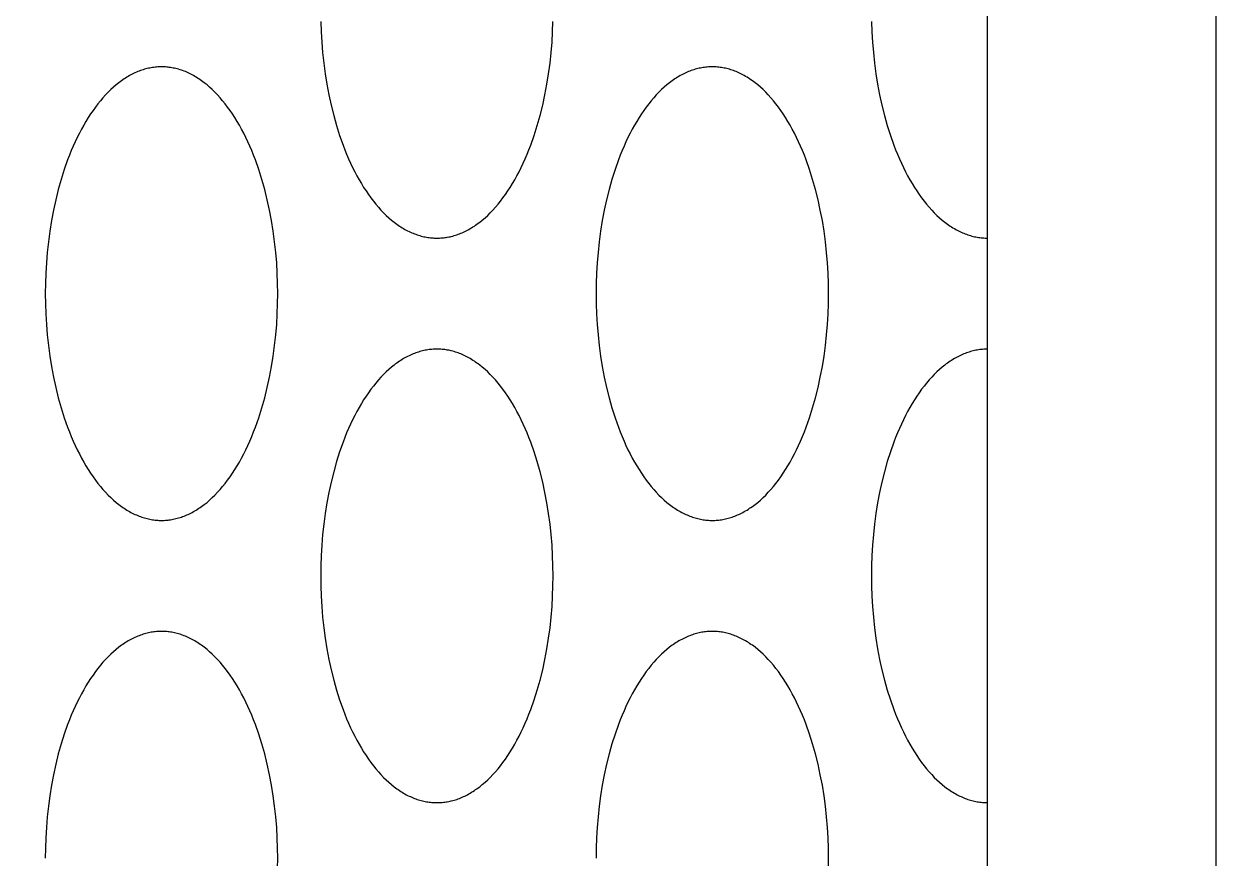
# Model space of a CAD drawing. Extents: x 958 to 1271, y 731 to 1450.
# Drawn here: x 1131 to 1271.4, y 1090.7 to 1189 of the extents above; entities that cross this region are included whole.
import ezdxf

# ---------------------------------------------------------------- set-up
doc = ezdxf.new("R2010")
doc.units = 0
doc.layers.add('LAYER_05', color=5, linetype='CONTINUOUS')

msp = doc.modelspace()

# ---------------------------------------------------------------- linework, layer by layer
at = {"layer": 'LAYER_05'}
for points in [[(958.2, 731.46), (1271.35, 731.46), (1271.35, 1449.98), (958.2, 1449.98)], [(985.1, 758.36), (1244.45, 758.36), (1244.45, 1423.08), (985.1, 1423.08)], [(1160.88, 1157.2), (1160.86, 1158.39), (1160.82, 1159.6), (1160.75, 1160.82), (1160.65, 1162.05), (1160.51, 1163.3), (1160.35, 1164.54), (1160.15, 1165.79), (1159.92, 1167.02), (1159.65, 1168.25), (1159.35, 1169.46), (1159.01, 1170.65), (1158.65, 1171.81), (1158.25, 1172.94), (1158.04, 1173.49), (1157.82, 1174.03), (1157.59, 1174.56), (1157.36, 1175.07), (1157.12, 1175.58), (1156.87, 1176.08), (1156.62, 1176.56), (1156.36, 1177.03), (1156.09, 1177.48), (1155.82, 1177.93), (1155.54, 1178.35), (1155.26, 1178.77), (1154.97, 1179.16), (1154.68, 1179.54), (1154.39, 1179.91), (1154.09, 1180.26), (1153.78, 1180.6), (1153.48, 1180.91), (1153.17, 1181.22), (1152.86, 1181.5), (1152.55, 1181.77), (1152.23, 1182.02), (1152.07, 1182.14), (1151.91, 1182.26), (1151.76, 1182.37), (1151.6, 1182.48), (1151.44, 1182.58), (1151.28, 1182.68), (1151.12, 1182.78), (1150.96, 1182.87), (1150.8, 1182.95), (1150.64, 1183.04), (1150.48, 1183.12), (1150.32, 1183.19), (1150.16, 1183.26), (1150, 1183.33), (1149.84, 1183.39), (1149.68, 1183.45), (1149.53, 1183.51), (1149.37, 1183.56), (1149.21, 1183.61), (1149.05, 1183.65), (1148.89, 1183.69), (1148.74, 1183.73), (1148.58, 1183.76), (1148.42, 1183.79), (1148.27, 1183.81), (1148.11, 1183.84), (1147.96, 1183.86), (1147.81, 1183.87), (1147.65, 1183.88), (1147.5, 1183.89), (1147.35, 1183.9), (1147.2, 1183.9), (1147.04, 1183.9), (1146.89, 1183.89), (1146.74, 1183.88), (1146.59, 1183.87), (1146.43, 1183.86), (1146.28, 1183.84), (1146.12, 1183.81), (1145.97, 1183.79), (1145.81, 1183.76), (1145.65, 1183.73), (1145.5, 1183.69), (1145.34, 1183.65), (1145.18, 1183.61), (1145.02, 1183.56), (1144.86, 1183.51), (1144.71, 1183.45), (1144.55, 1183.39), (1144.39, 1183.33), (1144.23, 1183.26), (1144.07, 1183.19), (1143.91, 1183.12), (1143.75, 1183.04), (1143.59, 1182.95), (1143.43, 1182.87), (1143.27, 1182.78), (1143.11, 1182.68), (1142.95, 1182.58), (1142.79, 1182.48), (1142.63, 1182.37), (1142.48, 1182.26), (1142.32, 1182.14), (1142.16, 1182.02), (1141.84, 1181.77), (1141.53, 1181.5), (1141.22, 1181.22), (1140.91, 1180.91), (1140.61, 1180.6), (1140.3, 1180.26), (1140, 1179.91), (1139.71, 1179.54), (1139.42, 1179.16), (1139.13, 1178.77), (1138.85, 1178.35), (1138.57, 1177.93), (1138.3, 1177.48), (1138.03, 1177.03), (1137.77, 1176.56), (1137.52, 1176.08), (1137.27, 1175.58), (1137.03, 1175.07), (1136.8, 1174.56), (1136.57, 1174.03), (1136.35, 1173.49), (1136.14, 1172.94), (1135.74, 1171.81), (1135.38, 1170.65), (1135.04, 1169.46), (1134.74, 1168.25), (1134.47, 1167.02), (1134.24, 1165.79), (1134.04, 1164.54), (1133.88, 1163.3), (1133.74, 1162.05), (1133.64, 1160.82), (1133.57, 1159.6), (1133.53, 1158.39), (1133.51, 1157.2), (1133.53, 1156.01), (1133.57, 1154.8), (1133.64, 1153.57), (1133.74, 1152.34), (1133.88, 1151.1), (1134.04, 1149.85), (1134.24, 1148.61), (1134.47, 1147.37), (1134.74, 1146.14), (1135.04, 1144.93), (1135.38, 1143.75), (1135.74, 1142.59), (1136.14, 1141.46), (1136.35, 1140.91), (1136.57, 1140.37), (1136.8, 1139.84), (1137.03, 1139.32), (1137.27, 1138.81), (1137.52, 1138.32), (1137.77, 1137.83), (1138.03, 1137.36), (1138.3, 1136.91), (1138.57, 1136.47), (1138.85, 1136.04), (1139.13, 1135.63), (1139.42, 1135.23), (1139.71, 1134.85), (1140, 1134.48), (1140.3, 1134.13), (1140.61, 1133.8), (1140.91, 1133.48), (1141.22, 1133.18), (1141.53, 1132.89), (1141.84, 1132.62), (1142.16, 1132.37), (1142.32, 1132.25), (1142.48, 1132.13), (1142.63, 1132.02), (1142.79, 1131.92), (1142.95, 1131.81), (1143.11, 1131.71), (1143.27, 1131.62), (1143.43, 1131.53), (1143.59, 1131.44), (1143.75, 1131.36), (1143.91, 1131.28), (1144.07, 1131.2), (1144.23, 1131.13), (1144.39, 1131.06), (1144.55, 1131), (1144.71, 1130.94), (1144.86, 1130.89), (1145.02, 1130.83), (1145.18, 1130.79), (1145.34, 1130.74), (1145.5, 1130.7), (1145.65, 1130.67), (1145.81, 1130.63), (1145.97, 1130.6), (1146.12, 1130.58), (1146.28, 1130.56), (1146.43, 1130.54), (1146.59, 1130.52), (1146.74, 1130.51), (1146.89, 1130.5), (1147.04, 1130.5), (1147.2, 1130.5), (1147.35, 1130.5), (1147.5, 1130.5), (1147.65, 1130.51), (1147.81, 1130.52), (1147.96, 1130.54), (1148.11, 1130.56), (1148.27, 1130.58), (1148.42, 1130.6), (1148.58, 1130.63), (1148.74, 1130.67), (1148.89, 1130.7), (1149.05, 1130.74), (1149.21, 1130.79), (1149.37, 1130.83), (1149.53, 1130.89), (1149.68, 1130.94), (1149.84, 1131), (1150, 1131.06), (1150.16, 1131.13), (1150.32, 1131.2), (1150.48, 1131.28), (1150.64, 1131.36), (1150.8, 1131.44), (1150.96, 1131.53), (1151.12, 1131.62), (1151.28, 1131.71), (1151.44, 1131.81), (1151.6, 1131.92), (1151.76, 1132.02), (1151.91, 1132.13), (1152.07, 1132.25), (1152.23, 1132.37), (1152.55, 1132.62), (1152.86, 1132.89), (1153.17, 1133.18), (1153.48, 1133.48), (1153.78, 1133.8), (1154.09, 1134.13), (1154.39, 1134.48), (1154.68, 1134.85), (1154.97, 1135.23), (1155.26, 1135.63), (1155.54, 1136.04), (1155.82, 1136.47), (1156.09, 1136.91), (1156.36, 1137.36), (1156.62, 1137.83), (1156.87, 1138.32), (1157.12, 1138.81), (1157.36, 1139.32), (1157.59, 1139.84), (1157.82, 1140.37), (1158.04, 1140.91), (1158.25, 1141.46), (1158.65, 1142.59), (1159.01, 1143.75), (1159.35, 1144.93), (1159.65, 1146.14), (1159.92, 1147.37), (1160.15, 1148.61), (1160.35, 1149.85), (1160.51, 1151.1), (1160.65, 1152.34), (1160.75, 1153.57), (1160.82, 1154.8), (1160.86, 1156.01)], [(1225.71, 1157.2), (1225.7, 1158.39), (1225.66, 1159.6), (1225.59, 1160.82), (1225.49, 1162.05), (1225.35, 1163.3), (1225.19, 1164.54), (1224.99, 1165.79), (1224.75, 1167.02), (1224.49, 1168.25), (1224.19, 1169.46), (1223.85, 1170.65), (1223.48, 1171.81), (1223.08, 1172.94), (1222.87, 1173.49), (1222.65, 1174.03), (1222.43, 1174.56), (1222.19, 1175.07), (1221.95, 1175.58), (1221.71, 1176.08), (1221.45, 1176.56), (1221.19, 1177.03), (1220.93, 1177.48), (1220.66, 1177.93), (1220.38, 1178.35), (1220.1, 1178.77), (1219.81, 1179.16), (1219.52, 1179.54), (1219.22, 1179.91), (1218.92, 1180.26), (1218.62, 1180.6), (1218.32, 1180.91), (1218.01, 1181.22), (1217.7, 1181.5), (1217.38, 1181.77), (1217.07, 1182.02), (1216.91, 1182.14), (1216.75, 1182.26), (1216.59, 1182.37), (1216.43, 1182.48), (1216.28, 1182.58), (1216.12, 1182.68), (1215.96, 1182.78), (1215.8, 1182.87), (1215.64, 1182.95), (1215.48, 1183.04), (1215.32, 1183.12), (1215.16, 1183.19), (1215, 1183.26), (1214.84, 1183.33), (1214.68, 1183.39), (1214.52, 1183.45), (1214.36, 1183.51), (1214.21, 1183.56), (1214.05, 1183.61), (1213.89, 1183.65), (1213.73, 1183.69), (1213.57, 1183.73), (1213.42, 1183.76), (1213.26, 1183.79), (1213.11, 1183.81), (1212.95, 1183.84), (1212.8, 1183.86), (1212.64, 1183.87), (1212.49, 1183.88), (1212.34, 1183.89), (1212.18, 1183.9), (1212.03, 1183.9), (1211.88, 1183.9), (1211.73, 1183.89), (1211.58, 1183.88), (1211.42, 1183.87), (1211.27, 1183.86), (1211.11, 1183.84), (1210.96, 1183.81), (1210.8, 1183.79), (1210.65, 1183.76), (1210.49, 1183.73), (1210.33, 1183.69), (1210.18, 1183.65), (1210.02, 1183.61), (1209.86, 1183.56), (1209.7, 1183.51), (1209.54, 1183.45), (1209.38, 1183.39), (1209.23, 1183.33), (1209.07, 1183.26), (1208.91, 1183.19), (1208.75, 1183.12), (1208.59, 1183.04), (1208.43, 1182.95), (1208.27, 1182.87), (1208.11, 1182.78), (1207.95, 1182.68), (1207.79, 1182.58), (1207.63, 1182.48), (1207.47, 1182.37), (1207.31, 1182.26), (1207.15, 1182.14), (1207, 1182.02), (1206.68, 1181.77), (1206.37, 1181.5), (1206.06, 1181.22), (1205.75, 1180.91), (1205.44, 1180.6), (1205.14, 1180.26), (1204.84, 1179.91), (1204.55, 1179.54), (1204.26, 1179.16), (1203.97, 1178.77), (1203.69, 1178.35), (1203.41, 1177.93), (1203.14, 1177.48), (1202.87, 1177.03), (1202.61, 1176.56), (1202.36, 1176.08), (1202.11, 1175.58), (1201.87, 1175.07), (1201.64, 1174.56), (1201.41, 1174.03), (1201.19, 1173.49), (1200.98, 1172.94), (1200.58, 1171.81), (1200.21, 1170.65), (1199.88, 1169.46), (1199.58, 1168.25), (1199.31, 1167.02), (1199.08, 1165.79), (1198.88, 1164.54), (1198.71, 1163.3), (1198.58, 1162.05), (1198.48, 1160.82), (1198.41, 1159.6), (1198.37, 1158.39), (1198.35, 1157.2), (1198.37, 1156.01), (1198.41, 1154.8), (1198.48, 1153.57), (1198.58, 1152.34), (1198.71, 1151.1), (1198.88, 1149.85), (1199.08, 1148.61), (1199.31, 1147.37), (1199.58, 1146.14), (1199.88, 1144.93), (1200.21, 1143.75), (1200.58, 1142.59), (1200.98, 1141.46), (1201.19, 1140.91), (1201.41, 1140.37), (1201.64, 1139.84), (1201.87, 1139.32), (1202.11, 1138.81), (1202.36, 1138.32), (1202.61, 1137.83), (1202.87, 1137.36), (1203.14, 1136.91), (1203.41, 1136.47), (1203.69, 1136.04), (1203.97, 1135.63), (1204.26, 1135.23), (1204.55, 1134.85), (1204.84, 1134.48), (1205.14, 1134.13), (1205.44, 1133.8), (1205.75, 1133.48), (1206.06, 1133.18), (1206.37, 1132.89), (1206.68, 1132.62), (1207, 1132.37), (1207.15, 1132.25), (1207.31, 1132.13), (1207.47, 1132.02), (1207.63, 1131.92), (1207.79, 1131.81), (1207.95, 1131.71), (1208.11, 1131.62), (1208.27, 1131.53), (1208.43, 1131.44), (1208.59, 1131.36), (1208.75, 1131.28), (1208.91, 1131.2), (1209.07, 1131.13), (1209.23, 1131.06), (1209.38, 1131), (1209.54, 1130.94), (1209.7, 1130.89), (1209.86, 1130.83), (1210.02, 1130.79), (1210.18, 1130.74), (1210.33, 1130.7), (1210.49, 1130.67), (1210.65, 1130.63), (1210.8, 1130.6), (1210.96, 1130.58), (1211.11, 1130.56), (1211.27, 1130.54), (1211.42, 1130.52), (1211.58, 1130.51), (1211.73, 1130.5), (1211.88, 1130.5), (1212.03, 1130.5), (1212.18, 1130.5), (1212.34, 1130.5), (1212.49, 1130.51), (1212.64, 1130.52), (1212.8, 1130.54), (1212.95, 1130.56), (1213.11, 1130.58), (1213.26, 1130.6), (1213.42, 1130.63), (1213.57, 1130.67), (1213.73, 1130.7), (1213.89, 1130.74), (1214.05, 1130.79), (1214.21, 1130.83), (1214.36, 1130.89), (1214.52, 1130.94), (1214.68, 1131), (1214.84, 1131.06), (1215, 1131.13), (1215.16, 1131.2), (1215.32, 1131.28), (1215.48, 1131.36), (1215.64, 1131.44), (1215.8, 1131.53), (1215.96, 1131.62), (1216.12, 1131.71), (1216.28, 1131.81), (1216.43, 1131.92), (1216.59, 1132.02), (1216.75, 1132.13), (1216.91, 1132.25), (1217.07, 1132.37), (1217.38, 1132.62), (1217.7, 1132.89), (1218.01, 1133.18), (1218.32, 1133.48), (1218.62, 1133.8), (1218.92, 1134.13), (1219.22, 1134.48), (1219.52, 1134.85), (1219.81, 1135.23), (1220.1, 1135.63), (1220.38, 1136.04), (1220.66, 1136.47), (1220.93, 1136.91), (1221.19, 1137.36), (1221.45, 1137.83), (1221.71, 1138.32), (1221.95, 1138.81), (1222.19, 1139.32), (1222.43, 1139.84), (1222.65, 1140.37), (1222.87, 1140.91), (1223.08, 1141.46), (1223.48, 1142.59), (1223.85, 1143.75), (1224.19, 1144.93), (1224.49, 1146.14), (1224.75, 1147.37), (1224.99, 1148.61), (1225.19, 1149.85), (1225.35, 1151.1), (1225.49, 1152.34), (1225.59, 1153.57), (1225.66, 1154.8), (1225.7, 1156.01)], [(1179.61, 1150.66), (1179.46, 1150.66), (1179.31, 1150.65), (1179.16, 1150.65), (1179, 1150.63), (1178.85, 1150.62), (1178.7, 1150.6), (1178.54, 1150.58), (1178.38, 1150.55), (1178.23, 1150.52), (1178.07, 1150.49), (1177.91, 1150.45), (1177.76, 1150.41), (1177.6, 1150.37), (1177.44, 1150.32), (1177.28, 1150.27), (1177.12, 1150.22), (1176.97, 1150.16), (1176.81, 1150.09), (1176.65, 1150.03), (1176.49, 1149.95), (1176.33, 1149.88), (1176.17, 1149.8), (1176.01, 1149.72), (1175.85, 1149.63), (1175.69, 1149.54), (1175.53, 1149.44), (1175.37, 1149.34), (1175.21, 1149.24), (1175.05, 1149.13), (1174.89, 1149.02), (1174.74, 1148.91), (1174.58, 1148.79), (1174.26, 1148.53), (1173.95, 1148.27), (1173.64, 1147.98), (1173.33, 1147.68), (1173.02, 1147.36), (1172.72, 1147.03), (1172.42, 1146.67), (1172.13, 1146.31), (1171.84, 1145.93), (1171.55, 1145.53), (1171.27, 1145.12), (1170.99, 1144.69), (1170.72, 1144.25), (1170.45, 1143.79), (1170.19, 1143.32), (1169.94, 1142.84), (1169.69, 1142.35), (1169.45, 1141.84), (1169.22, 1141.32), (1168.99, 1140.79), (1168.77, 1140.25), (1168.56, 1139.7), (1168.16, 1138.57), (1167.8, 1137.41), (1167.46, 1136.22), (1167.16, 1135.01), (1166.89, 1133.79), (1166.66, 1132.55), (1166.46, 1131.31), (1166.29, 1130.06), (1166.16, 1128.82), (1166.06, 1127.58), (1165.99, 1126.36), (1165.95, 1125.15), (1165.93, 1123.96), (1165.95, 1122.77), (1165.99, 1121.56), (1166.06, 1120.34), (1166.16, 1119.1), (1166.29, 1117.86), (1166.46, 1116.61), (1166.66, 1115.37), (1166.89, 1114.13), (1167.16, 1112.91), (1167.46, 1111.7), (1167.8, 1110.51), (1168.16, 1109.35), (1168.56, 1108.22), (1168.77, 1107.67), (1168.99, 1107.13), (1169.22, 1106.6), (1169.45, 1106.08), (1169.69, 1105.58), (1169.94, 1105.08), (1170.19, 1104.6), (1170.45, 1104.13), (1170.72, 1103.67), (1170.99, 1103.23), (1171.27, 1102.8), (1171.55, 1102.39), (1171.84, 1101.99), (1172.13, 1101.61), (1172.42, 1101.25), (1172.72, 1100.9), (1173.02, 1100.56), (1173.33, 1100.24), (1173.64, 1099.94), (1173.95, 1099.66), (1174.26, 1099.39), (1174.58, 1099.13), (1174.74, 1099.01), (1174.89, 1098.9), (1175.05, 1098.79), (1175.21, 1098.68), (1175.37, 1098.58), (1175.53, 1098.48), (1175.69, 1098.38), (1175.85, 1098.29), (1176.01, 1098.2), (1176.17, 1098.12), (1176.33, 1098.04), (1176.49, 1097.97), (1176.65, 1097.9), (1176.81, 1097.83), (1176.97, 1097.76), (1177.12, 1097.71), (1177.28, 1097.65), (1177.44, 1097.6), (1177.6, 1097.55), (1177.76, 1097.51), (1177.91, 1097.47), (1178.07, 1097.43), (1178.23, 1097.4), (1178.38, 1097.37), (1178.54, 1097.34), (1178.7, 1097.32), (1178.85, 1097.3), (1179, 1097.29), (1179.16, 1097.27), (1179.31, 1097.27), (1179.46, 1097.26), (1179.61, 1097.26), (1179.77, 1097.26), (1179.92, 1097.27), (1180.07, 1097.27), (1180.22, 1097.29), (1180.38, 1097.3), (1180.53, 1097.32), (1180.69, 1097.34), (1180.84, 1097.37), (1181, 1097.4), (1181.16, 1097.43), (1181.31, 1097.47), (1181.47, 1097.51), (1181.63, 1097.55), (1181.79, 1097.6), (1181.94, 1097.65), (1182.1, 1097.71), (1182.26, 1097.76), (1182.42, 1097.83), (1182.58, 1097.9), (1182.74, 1097.97), (1182.9, 1098.04), (1183.06, 1098.12), (1183.22, 1098.2), (1183.38, 1098.29), (1183.54, 1098.38), (1183.7, 1098.48), (1183.86, 1098.58), (1184.02, 1098.68), (1184.17, 1098.79), (1184.33, 1098.9), (1184.49, 1099.01), (1184.65, 1099.13), (1184.96, 1099.39), (1185.28, 1099.66), (1185.59, 1099.94), (1185.9, 1100.24), (1186.2, 1100.56), (1186.51, 1100.9), (1186.81, 1101.25), (1187.1, 1101.61), (1187.39, 1101.99), (1187.68, 1102.39), (1187.96, 1102.8), (1188.24, 1103.23), (1188.51, 1103.67), (1188.77, 1104.13), (1189.03, 1104.6), (1189.29, 1105.08), (1189.54, 1105.58), (1189.78, 1106.08), (1190.01, 1106.6), (1190.24, 1107.13), (1190.45, 1107.67), (1190.67, 1108.22), (1191.07, 1109.35), (1191.43, 1110.51), (1191.77, 1111.7), (1192.07, 1112.91), (1192.33, 1114.13), (1192.57, 1115.37), (1192.77, 1116.61), (1192.93, 1117.86), (1193.07, 1119.1), (1193.17, 1120.34), (1193.24, 1121.56), (1193.28, 1122.77), (1193.3, 1123.96), (1193.28, 1125.15), (1193.24, 1126.36), (1193.17, 1127.58), (1193.07, 1128.82), (1192.93, 1130.06), (1192.77, 1131.31), (1192.57, 1132.55), (1192.33, 1133.79), (1192.07, 1135.01), (1191.77, 1136.22), (1191.43, 1137.41), (1191.07, 1138.57), (1190.67, 1139.7), (1190.45, 1140.25), (1190.24, 1140.79), (1190.01, 1141.32), (1189.78, 1141.84), (1189.54, 1142.35), (1189.29, 1142.84), (1189.03, 1143.32), (1188.77, 1143.79), (1188.51, 1144.25), (1188.24, 1144.69), (1187.96, 1145.12), (1187.68, 1145.53), (1187.39, 1145.93), (1187.1, 1146.31), (1186.81, 1146.67), (1186.51, 1147.03), (1186.2, 1147.36), (1185.9, 1147.68), (1185.59, 1147.98), (1185.28, 1148.27), (1184.96, 1148.53), (1184.65, 1148.79), (1184.49, 1148.91), (1184.33, 1149.02), (1184.17, 1149.13), (1184.02, 1149.24), (1183.86, 1149.34), (1183.7, 1149.44), (1183.54, 1149.54), (1183.38, 1149.63), (1183.22, 1149.72), (1183.06, 1149.8), (1182.9, 1149.88), (1182.74, 1149.95), (1182.58, 1150.03), (1182.42, 1150.09), (1182.26, 1150.16), (1182.1, 1150.22), (1181.94, 1150.27), (1181.79, 1150.32), (1181.63, 1150.37), (1181.47, 1150.41), (1181.31, 1150.45), (1181.16, 1150.49), (1181, 1150.52), (1180.84, 1150.55), (1180.69, 1150.58), (1180.53, 1150.6), (1180.38, 1150.62), (1180.22, 1150.63), (1180.07, 1150.65), (1179.92, 1150.65), (1179.77, 1150.66)]]:
    msp.add_lwpolyline(points, close=True, dxfattribs=at)
for points in [[(1165.95, 1189.24), (1165.99, 1188.03), (1166.06, 1186.81), (1166.16, 1185.57), (1166.29, 1184.33), (1166.46, 1183.09), (1166.66, 1181.84), (1166.89, 1180.6), (1167.16, 1179.38), (1167.46, 1178.17), (1167.8, 1176.98), (1168.16, 1175.82), (1168.56, 1174.69), (1168.77, 1174.14), (1168.99, 1173.6), (1169.22, 1173.07), (1169.45, 1172.55), (1169.69, 1172.05), (1169.94, 1171.55), (1170.19, 1171.07), (1170.45, 1170.6), (1170.72, 1170.15), (1170.99, 1169.7), (1171.27, 1169.28), (1171.55, 1168.86), (1171.84, 1168.47), (1172.13, 1168.08), (1172.42, 1167.72), (1172.72, 1167.37), (1173.02, 1167.03), (1173.33, 1166.71), (1173.64, 1166.41), (1173.95, 1166.13), (1174.26, 1165.86), (1174.58, 1165.61), (1174.74, 1165.49), (1174.89, 1165.37), (1175.05, 1165.26), (1175.21, 1165.15), (1175.37, 1165.05), (1175.53, 1164.95), (1175.69, 1164.85), (1175.85, 1164.76), (1176.01, 1164.68), (1176.17, 1164.59), (1176.33, 1164.51), (1176.49, 1164.44), (1176.65, 1164.37), (1176.81, 1164.3), (1176.97, 1164.24), (1177.12, 1164.18), (1177.28, 1164.12), (1177.44, 1164.07), (1177.6, 1164.02), (1177.76, 1163.98), (1177.91, 1163.94), (1178.07, 1163.9), (1178.23, 1163.87), (1178.38, 1163.84), (1178.54, 1163.81), (1178.7, 1163.79), (1178.85, 1163.77), (1179, 1163.76), (1179.16, 1163.75), (1179.31, 1163.74), (1179.46, 1163.73), (1179.61, 1163.73), (1179.77, 1163.73), (1179.92, 1163.74), (1180.07, 1163.75), (1180.22, 1163.76), (1180.38, 1163.77), (1180.53, 1163.79), (1180.69, 1163.81), (1180.84, 1163.84), (1181, 1163.87), (1181.16, 1163.9), (1181.31, 1163.94), (1181.47, 1163.98), (1181.63, 1164.02), (1181.79, 1164.07), (1181.94, 1164.12), (1182.1, 1164.18), (1182.26, 1164.24), (1182.42, 1164.3), (1182.58, 1164.37), (1182.74, 1164.44), (1182.9, 1164.51), (1183.06, 1164.59), (1183.22, 1164.68), (1183.38, 1164.76), (1183.54, 1164.85), (1183.7, 1164.95), (1183.86, 1165.05), (1184.02, 1165.15), (1184.17, 1165.26), (1184.33, 1165.37), (1184.49, 1165.49), (1184.65, 1165.61), (1184.96, 1165.86), (1185.28, 1166.13), (1185.59, 1166.41), (1185.9, 1166.71), (1186.2, 1167.03), (1186.51, 1167.37), (1186.81, 1167.72), (1187.1, 1168.08), (1187.39, 1168.47), (1187.68, 1168.86), (1187.96, 1169.28), (1188.24, 1169.7), (1188.51, 1170.15), (1188.77, 1170.6), (1189.03, 1171.07), (1189.29, 1171.55), (1189.54, 1172.05), (1189.78, 1172.55), (1190.01, 1173.07), (1190.24, 1173.6), (1190.45, 1174.14), (1190.67, 1174.69), (1191.07, 1175.82), (1191.43, 1176.98), (1191.77, 1178.17), (1192.07, 1179.38), (1192.33, 1180.6), (1192.57, 1181.84), (1192.77, 1183.09), (1192.93, 1184.33), (1193.07, 1185.57), (1193.17, 1186.81), (1193.24, 1188.03), (1193.28, 1189.24)], [(1230.78, 1189.24), (1230.83, 1188.03), (1230.9, 1186.81), (1231, 1185.57), (1231.13, 1184.33), (1231.3, 1183.09), (1231.5, 1181.84), (1231.73, 1180.6), (1232, 1179.38), (1232.3, 1178.17), (1232.63, 1176.98), (1233, 1175.82), (1233.4, 1174.69), (1233.61, 1174.14), (1233.83, 1173.6), (1234.06, 1173.07), (1234.29, 1172.55), (1234.53, 1172.05), (1234.78, 1171.55), (1235.03, 1171.07), (1235.29, 1170.6), (1235.56, 1170.15), (1235.83, 1169.7), (1236.11, 1169.28), (1236.39, 1168.86), (1236.67, 1168.47), (1236.96, 1168.08), (1237.26, 1167.72), (1237.56, 1167.37), (1237.86, 1167.03), (1238.17, 1166.71), (1238.48, 1166.41), (1238.79, 1166.13), (1239.1, 1165.86), (1239.42, 1165.61), (1239.57, 1165.49), (1239.73, 1165.37), (1239.89, 1165.26), (1240.05, 1165.15), (1240.21, 1165.05), (1240.37, 1164.95), (1240.53, 1164.85), (1240.69, 1164.76), (1240.85, 1164.68), (1241.01, 1164.59), (1241.17, 1164.51), (1241.33, 1164.44), (1241.48, 1164.37), (1241.64, 1164.3), (1241.8, 1164.24), (1241.96, 1164.18), (1242.12, 1164.12), (1242.28, 1164.07), (1242.44, 1164.02), (1242.6, 1163.98), (1242.75, 1163.94), (1242.91, 1163.9), (1243.07, 1163.87), (1243.22, 1163.84), (1243.38, 1163.81), (1243.53, 1163.79), (1243.69, 1163.77), (1243.84, 1163.76), (1244, 1163.75), (1244.15, 1163.74), (1244.3, 1163.73), (1244.45, 1163.73)], [(1244.45, 1150.66), (1244.3, 1150.66), (1244.15, 1150.65), (1244, 1150.65), (1243.84, 1150.63), (1243.69, 1150.62), (1243.53, 1150.6), (1243.38, 1150.58), (1243.22, 1150.55), (1243.07, 1150.52), (1242.91, 1150.49), (1242.75, 1150.45), (1242.6, 1150.41), (1242.44, 1150.37), (1242.28, 1150.32), (1242.12, 1150.27), (1241.96, 1150.22), (1241.8, 1150.16), (1241.64, 1150.09), (1241.48, 1150.03), (1241.33, 1149.95), (1241.17, 1149.88), (1241.01, 1149.8), (1240.85, 1149.72), (1240.69, 1149.63), (1240.53, 1149.54), (1240.37, 1149.44), (1240.21, 1149.34), (1240.05, 1149.24), (1239.89, 1149.13), (1239.73, 1149.02), (1239.57, 1148.91), (1239.42, 1148.79), (1239.1, 1148.53), (1238.79, 1148.27), (1238.48, 1147.98), (1238.17, 1147.68), (1237.86, 1147.36), (1237.56, 1147.03), (1237.26, 1146.67), (1236.96, 1146.31), (1236.67, 1145.93), (1236.39, 1145.53), (1236.11, 1145.12), (1235.83, 1144.69), (1235.56, 1144.25), (1235.29, 1143.79), (1235.03, 1143.32), (1234.78, 1142.84), (1234.53, 1142.35), (1234.29, 1141.84), (1234.06, 1141.32), (1233.83, 1140.79), (1233.61, 1140.25), (1233.4, 1139.7), (1233, 1138.57), (1232.63, 1137.41), (1232.3, 1136.22), (1232, 1135.01), (1231.73, 1133.79), (1231.5, 1132.55), (1231.3, 1131.31), (1231.13, 1130.06), (1231, 1128.82), (1230.9, 1127.58), (1230.83, 1126.36), (1230.78, 1125.15), (1230.77, 1123.96), (1230.78, 1122.77), (1230.83, 1121.56), (1230.9, 1120.34), (1231, 1119.1), (1231.13, 1117.86), (1231.3, 1116.61), (1231.5, 1115.37), (1231.73, 1114.13), (1232, 1112.91), (1232.3, 1111.7), (1232.63, 1110.51), (1233, 1109.35), (1233.4, 1108.22), (1233.61, 1107.67), (1233.83, 1107.13), (1234.06, 1106.6), (1234.29, 1106.08), (1234.53, 1105.58), (1234.78, 1105.08), (1235.03, 1104.6), (1235.29, 1104.13), (1235.56, 1103.67), (1235.83, 1103.23), (1236.11, 1102.8), (1236.39, 1102.39), (1236.67, 1101.99), (1236.96, 1101.61), (1237.26, 1101.25), (1237.56, 1100.9), (1237.86, 1100.56), (1238.17, 1100.24), (1238.48, 1099.94), (1238.79, 1099.66), (1239.1, 1099.39), (1239.42, 1099.13), (1239.57, 1099.01), (1239.73, 1098.9), (1239.89, 1098.79), (1240.05, 1098.68), (1240.21, 1098.58), (1240.37, 1098.48), (1240.53, 1098.38), (1240.69, 1098.29), (1240.85, 1098.2), (1241.01, 1098.12), (1241.17, 1098.04), (1241.33, 1097.97), (1241.48, 1097.9), (1241.64, 1097.83), (1241.8, 1097.76), (1241.96, 1097.71), (1242.12, 1097.65), (1242.28, 1097.6), (1242.44, 1097.55), (1242.6, 1097.51), (1242.75, 1097.47), (1242.91, 1097.43), (1243.07, 1097.4), (1243.22, 1097.37), (1243.38, 1097.34), (1243.53, 1097.32), (1243.69, 1097.3), (1243.84, 1097.29), (1244, 1097.27), (1244.15, 1097.27), (1244.3, 1097.26), (1244.45, 1097.26)], [(1160.86, 1089.53), (1160.88, 1090.72), (1160.86, 1091.91), (1160.82, 1093.12), (1160.75, 1094.35), (1160.65, 1095.58), (1160.51, 1096.83), (1160.35, 1098.07), (1160.15, 1099.32), (1159.92, 1100.55), (1159.65, 1101.78), (1159.35, 1102.99), (1159.01, 1104.17), (1158.65, 1105.34), (1158.25, 1106.46), (1158.04, 1107.01), (1157.82, 1107.55), (1157.59, 1108.08), (1157.36, 1108.6), (1157.12, 1109.11), (1156.87, 1109.6), (1156.62, 1110.09), (1156.36, 1110.56), (1156.09, 1111.01), (1155.82, 1111.45), (1155.54, 1111.88), (1155.26, 1112.29), (1154.97, 1112.69), (1154.68, 1113.07), (1154.39, 1113.44), (1154.09, 1113.79), (1153.78, 1114.12), (1153.48, 1114.44), (1153.17, 1114.74), (1152.86, 1115.03), (1152.55, 1115.3), (1152.23, 1115.55), (1152.07, 1115.67), (1151.91, 1115.79), (1151.76, 1115.9), (1151.6, 1116.01), (1151.44, 1116.11), (1151.28, 1116.21), (1151.12, 1116.3), (1150.96, 1116.39), (1150.8, 1116.48), (1150.64, 1116.56), (1150.48, 1116.64), (1150.32, 1116.72), (1150.16, 1116.79), (1150, 1116.86), (1149.84, 1116.92), (1149.68, 1116.98), (1149.53, 1117.03), (1149.37, 1117.09), (1149.21, 1117.13), (1149.05, 1117.18), (1148.89, 1117.22), (1148.74, 1117.25), (1148.58, 1117.29), (1148.42, 1117.32), (1148.27, 1117.34), (1148.11, 1117.36), (1147.96, 1117.38), (1147.81, 1117.4), (1147.65, 1117.41), (1147.5, 1117.42), (1147.35, 1117.42), (1147.2, 1117.42), (1147.04, 1117.42), (1146.89, 1117.42), (1146.74, 1117.41), (1146.59, 1117.4), (1146.43, 1117.38), (1146.28, 1117.36), (1146.12, 1117.34), (1145.97, 1117.32), (1145.81, 1117.29), (1145.65, 1117.25), (1145.5, 1117.22), (1145.34, 1117.18), (1145.18, 1117.13), (1145.02, 1117.09), (1144.86, 1117.03), (1144.71, 1116.98), (1144.55, 1116.92), (1144.39, 1116.86), (1144.23, 1116.79), (1144.07, 1116.72), (1143.91, 1116.64), (1143.75, 1116.56), (1143.59, 1116.48), (1143.43, 1116.39), (1143.27, 1116.3), (1143.11, 1116.21), (1142.95, 1116.11), (1142.79, 1116.01), (1142.63, 1115.9), (1142.48, 1115.79), (1142.32, 1115.67), (1142.16, 1115.55), (1141.84, 1115.3), (1141.53, 1115.03), (1141.22, 1114.74), (1140.91, 1114.44), (1140.61, 1114.12), (1140.3, 1113.79), (1140, 1113.44), (1139.71, 1113.07), (1139.42, 1112.69), (1139.13, 1112.29), (1138.85, 1111.88), (1138.57, 1111.45), (1138.3, 1111.01), (1138.03, 1110.56), (1137.77, 1110.09), (1137.52, 1109.6), (1137.27, 1109.11), (1137.03, 1108.6), (1136.8, 1108.08), (1136.57, 1107.55), (1136.35, 1107.01), (1136.14, 1106.46), (1135.74, 1105.34), (1135.38, 1104.17), (1135.04, 1102.99), (1134.74, 1101.78), (1134.47, 1100.55), (1134.24, 1099.32), (1134.04, 1098.07), (1133.88, 1096.83), (1133.74, 1095.58), (1133.64, 1094.35), (1133.57, 1093.12), (1133.53, 1091.91), (1133.51, 1090.72)], [(1225.7, 1089.53), (1225.71, 1090.72), (1225.7, 1091.91), (1225.66, 1093.12), (1225.59, 1094.35), (1225.49, 1095.58), (1225.35, 1096.83), (1225.19, 1098.07), (1224.99, 1099.32), (1224.75, 1100.55), (1224.49, 1101.78), (1224.19, 1102.99), (1223.85, 1104.17), (1223.48, 1105.34), (1223.08, 1106.46), (1222.87, 1107.01), (1222.65, 1107.55), (1222.43, 1108.08), (1222.19, 1108.6), (1221.95, 1109.11), (1221.71, 1109.6), (1221.45, 1110.09), (1221.19, 1110.56), (1220.93, 1111.01), (1220.66, 1111.45), (1220.38, 1111.88), (1220.1, 1112.29), (1219.81, 1112.69), (1219.52, 1113.07), (1219.22, 1113.44), (1218.92, 1113.79), (1218.62, 1114.12), (1218.32, 1114.44), (1218.01, 1114.74), (1217.7, 1115.03), (1217.38, 1115.3), (1217.07, 1115.55), (1216.91, 1115.67), (1216.75, 1115.79), (1216.59, 1115.9), (1216.43, 1116.01), (1216.28, 1116.11), (1216.12, 1116.21), (1215.96, 1116.3), (1215.8, 1116.39), (1215.64, 1116.48), (1215.48, 1116.56), (1215.32, 1116.64), (1215.16, 1116.72), (1215, 1116.79), (1214.84, 1116.86), (1214.68, 1116.92), (1214.52, 1116.98), (1214.36, 1117.03), (1214.21, 1117.09), (1214.05, 1117.13), (1213.89, 1117.18), (1213.73, 1117.22), (1213.57, 1117.25), (1213.42, 1117.29), (1213.26, 1117.32), (1213.11, 1117.34), (1212.95, 1117.36), (1212.8, 1117.38), (1212.64, 1117.4), (1212.49, 1117.41), (1212.34, 1117.42), (1212.18, 1117.42), (1212.03, 1117.42), (1211.88, 1117.42), (1211.73, 1117.42), (1211.58, 1117.41), (1211.42, 1117.4), (1211.27, 1117.38), (1211.11, 1117.36), (1210.96, 1117.34), (1210.8, 1117.32), (1210.65, 1117.29), (1210.49, 1117.25), (1210.33, 1117.22), (1210.18, 1117.18), (1210.02, 1117.13), (1209.86, 1117.09), (1209.7, 1117.03), (1209.54, 1116.98), (1209.38, 1116.92), (1209.23, 1116.86), (1209.07, 1116.79), (1208.91, 1116.72), (1208.75, 1116.64), (1208.59, 1116.56), (1208.43, 1116.48), (1208.27, 1116.39), (1208.11, 1116.3), (1207.95, 1116.21), (1207.79, 1116.11), (1207.63, 1116.01), (1207.47, 1115.9), (1207.31, 1115.79), (1207.15, 1115.67), (1207, 1115.55), (1206.68, 1115.3), (1206.37, 1115.03), (1206.06, 1114.74), (1205.75, 1114.44), (1205.44, 1114.12), (1205.14, 1113.79), (1204.84, 1113.44), (1204.55, 1113.07), (1204.26, 1112.69), (1203.97, 1112.29), (1203.69, 1111.88), (1203.41, 1111.45), (1203.14, 1111.01), (1202.87, 1110.56), (1202.61, 1110.09), (1202.36, 1109.6), (1202.11, 1109.11), (1201.87, 1108.6), (1201.64, 1108.08), (1201.41, 1107.55), (1201.19, 1107.01), (1200.98, 1106.46), (1200.58, 1105.34), (1200.21, 1104.17), (1199.88, 1102.99), (1199.58, 1101.78), (1199.31, 1100.55), (1199.08, 1099.32), (1198.88, 1098.07), (1198.71, 1096.83), (1198.58, 1095.58), (1198.48, 1094.35), (1198.41, 1093.12), (1198.37, 1091.91), (1198.35, 1090.72)]]:
    msp.add_lwpolyline(points, dxfattribs=at)

doc.saveas('drawing.dxf')
